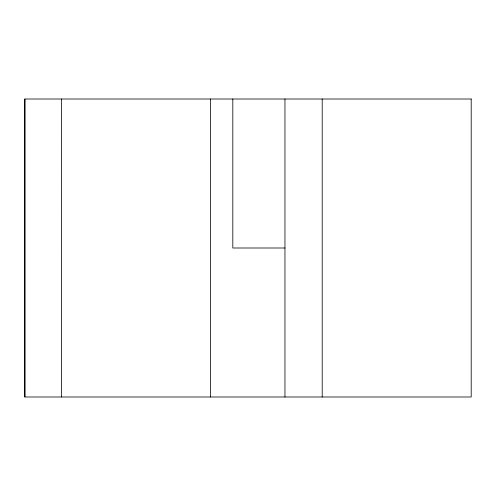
<?xml version="1.0" encoding="UTF-8"?>
<svg xmlns="http://www.w3.org/2000/svg" width="496" height="496" viewBox="0 0 496 496"><rect width="100%" height="100%" fill="white"/><g stroke="black" fill="none" stroke-linecap="round" stroke-linejoin="round"><path stroke-width="0.74" d="M284.958 248L232.81 248L232.81 99.008M322.208 99.008L322.208 396.992M284.958 99.008L284.958 396.992M210.459 99.008L210.459 396.992M61.467 99.008L61.523 396.992M24.918 99.008L24.918 396.992M471.2 99.008L24.8 99.008L24.8 396.992L471.2 396.992L471.2 99.008"/></g></svg>
